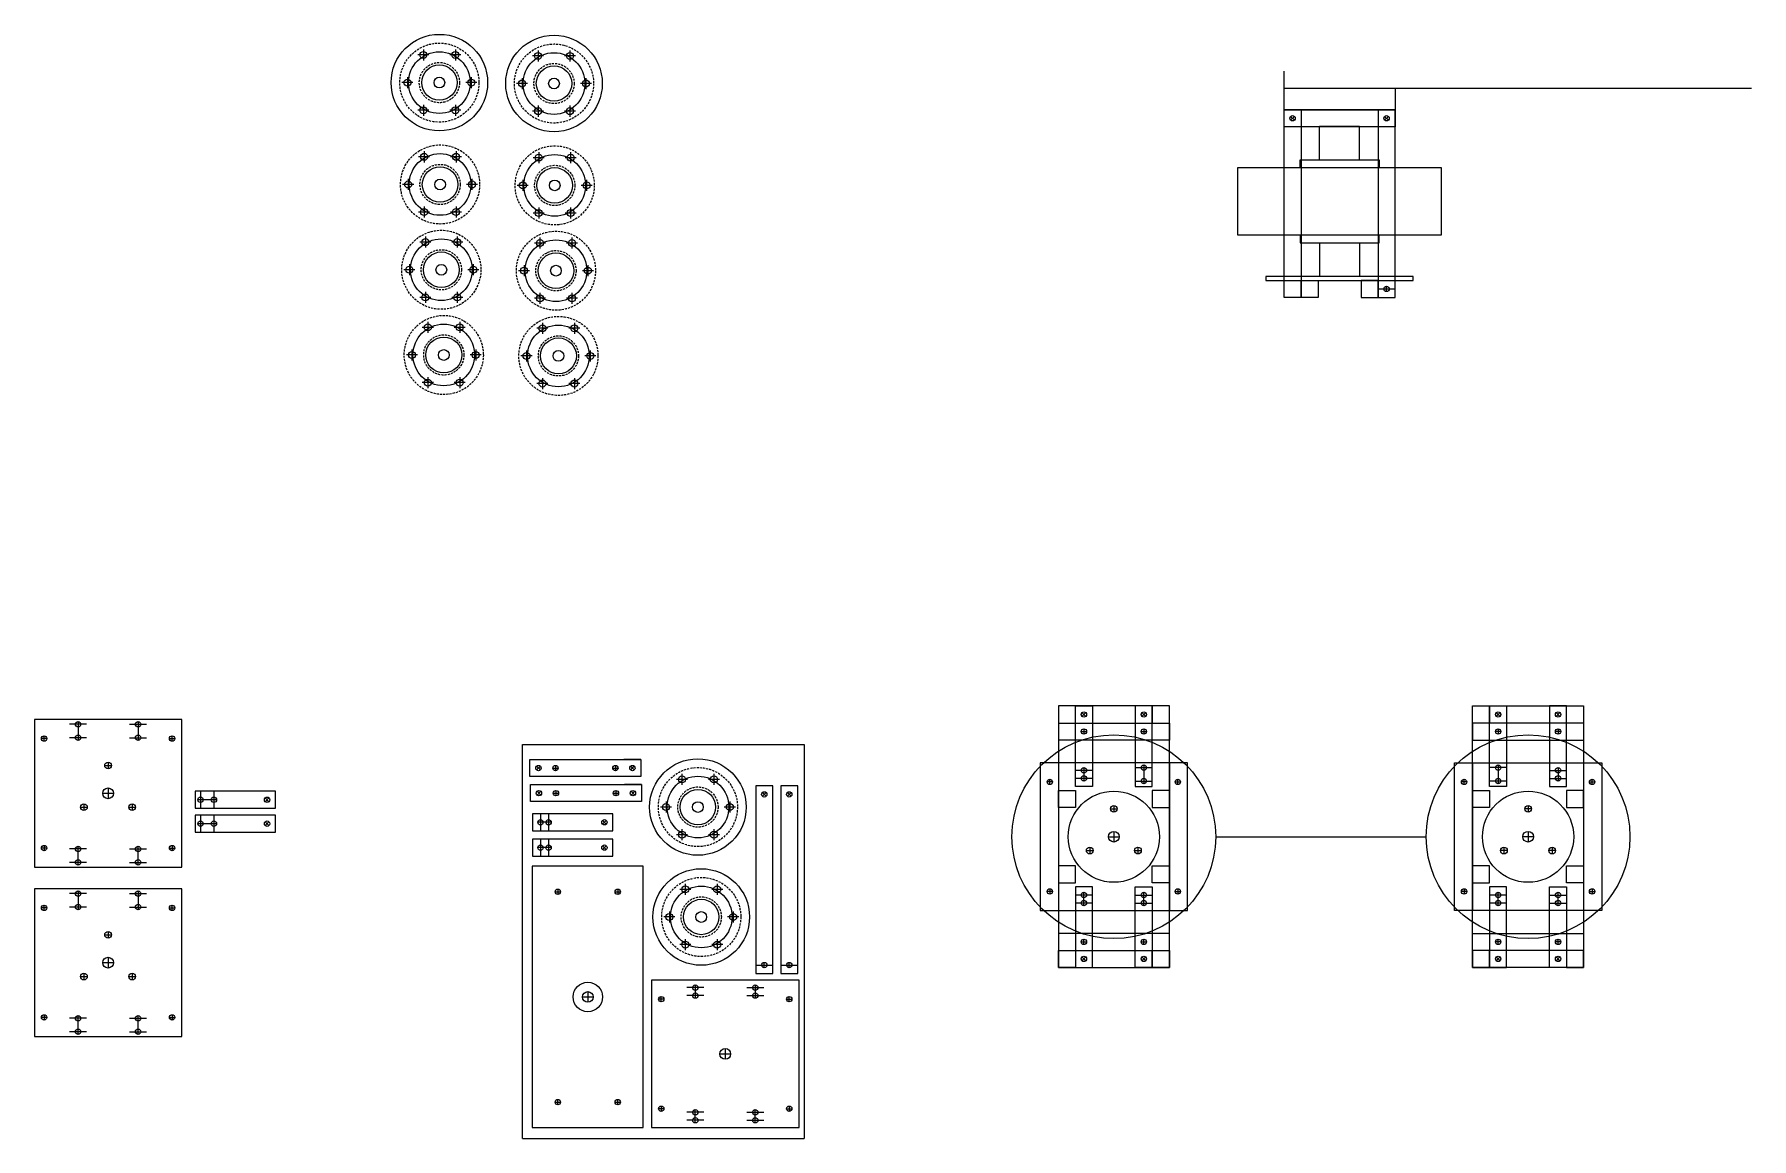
# Model space of a CAD drawing. Header units: millimetres. Extents: x -15418 to 43885, y -27590 to 23052.
# Drawn here: x 39124 to 40405, y -7001 to -6177 of the extents above; entities that cross this region are included whole.
import ezdxf

# ---------------------------------------------------------------- set-up
doc = ezdxf.new("R2010")
doc.units = ezdxf.units.MM
doc.header["$LTSCALE"] = 0.5
doc.linetypes.add('HIDDEN2', pattern=[4.7625, 3.175, -1.5875])
doc.layers.get('0').update_dxf_attribs({"lineweight": 5})
doc.layers.get('Defpoints').update_dxf_attribs({"color": 4})
doc.layers.add('Layer1', color=1, linetype='Continuous')
doc.layers.add('Layer2', color=2, linetype='Continuous')
doc.layers.add('Layer7', color=240, linetype='HIDDEN2', lineweight=5)
doc.layers.add('Layer9', color=3, linetype='Continuous', lineweight=5)

msp = doc.modelspace()

# ---------------------------------------------------------------- linework, layer by layer
at = {"transparency": 33554661}
for p, q in [((39404.7867, -6213.4185), (39399.5867, -6213.4185)), ((39452.3867, -6213.4185), (39447.1867, -6213.4185)), ((39490.2893, -6214.0991), (39485.0893, -6214.0991)), ((39537.8893, -6214.0991), (39532.6893, -6214.0991)), ((40082.4386, -6270.9607), (40082.4386, -6245.9607)), ((40112.4386, -6270.9607), (40112.4386, -6245.9607)), ((40067.9386, -6276.9607), (40067.9386, -6270.9607)), ((40067.9386, -6270.9607), (40126.9386, -6270.9607)), ((40126.9386, -6270.9607), (40126.9386, -6276.9607)), ((39405.3095, -6289.3977), (39400.1095, -6289.3977)), ((39452.9095, -6289.3977), (39447.7095, -6289.3977)), ((39490.8121, -6290.0782), (39485.6121, -6290.0782)), ((39538.4121, -6290.0782), (39533.2121, -6290.0782)), ((40067.9386, -6326.9607), (40067.9386, -6332.9607)), ((40126.9386, -6332.9607), (40126.9386, -6326.9607)), ((40067.9386, -6332.9607), (40126.9386, -6332.9607)), ((40082.4386, -6332.9607), (40082.4386, -6357.9607)), ((40112.4386, -6332.9607), (40112.4386, -6357.9607)), ((39406.2365, -6353.0323), (39401.0365, -6353.0323)), ((39453.8365, -6353.0323), (39448.6365, -6353.0323)), ((39491.7391, -6353.7129), (39486.5391, -6353.7129)), ((39539.3391, -6353.7129), (39534.1391, -6353.7129)), ((39408.0765, -6416.5925), (39402.8765, -6416.5925)), ((39455.6765, -6416.5925), (39450.4765, -6416.5925)), ((39493.5792, -6417.273), (39488.3792, -6417.273)), ((39541.1792, -6417.273), (39535.9792, -6417.273)), ((39597.6369, -6753.8014), (39592.4369, -6753.8014)), ((39645.2369, -6753.8014), (39640.0369, -6753.8014)), ((39600.1169, -6835.8056), (39594.9169, -6835.8056)), ((39647.7169, -6835.8056), (39642.5169, -6835.8056))]:
    msp.add_line(p, q, dxfattribs=at)
for centre in [(39437.8867, -6192.8071), (39523.3893, -6193.4877), (39438.4095, -6268.7863), (39523.9121, -6269.4668), (39439.3365, -6332.4209), (39524.8391, -6333.1015), (39441.1765, -6395.981), (39526.6792, -6396.6616), (39630.7369, -6733.19), (39633.2169, -6815.1942)]:
    msp.add_circle(centre, 2.6, dxfattribs=at)
at = {"layer": 'Defpoints', "transparency": 33554661}
for centre in [(39929.0814, -6775.9142), (40238.0814, -6775.9142)]:
    msp.add_circle(centre, 34, dxfattribs=at)
at = {"layer": 'Layer1', "transparency": 33554661}
for p, q in [((39418.2011, -6192.8071), (39409.9723, -6192.8071)), ((39414.0867, -6188.6927), (39414.0867, -6196.9215)), ((39414.0867, -6192.8071), (39414.0867, -6192.8071)), ((39442.0011, -6192.8071), (39433.7723, -6192.8071)), ((39442.0011, -6192.8071), (39433.7723, -6192.8071)), ((39437.8867, -6188.6927), (39437.8867, -6196.9215)), ((39437.8867, -6188.6927), (39437.8867, -6196.9215)), ((39437.8867, -6192.8071), (39437.8867, -6192.8071)), ((39437.8867, -6192.8071), (39437.8867, -6192.8071)), ((39503.7037, -6193.4877), (39495.4749, -6193.4877)), ((39499.5893, -6189.3733), (39499.5893, -6197.6021)), ((39499.5893, -6193.4877), (39499.5893, -6193.4877)), ((39527.5037, -6193.4877), (39519.2749, -6193.4877)), ((39527.5037, -6193.4877), (39519.2749, -6193.4877)), ((39523.3893, -6189.3733), (39523.3893, -6197.6021)), ((39523.3893, -6189.3733), (39523.3893, -6197.6021)), ((39523.3893, -6193.4877), (39523.3893, -6193.4877)), ((39523.3893, -6193.4877), (39523.3893, -6193.4877)), ((39402.1867, -6209.3041), (39402.1867, -6217.5329)), ((39402.1867, -6209.3041), (39402.1867, -6217.5329)), ((39449.7867, -6209.3041), (39449.7867, -6217.5329)), ((39487.6893, -6209.9847), (39487.6893, -6218.2135)), ((39487.6893, -6209.9847), (39487.6893, -6218.2135)), ((39535.2893, -6209.9847), (39535.2893, -6218.2135)), ((39406.3011, -6213.4185), (39398.0723, -6213.4185)), ((39406.3011, -6213.4185), (39398.0723, -6213.4185)), ((39402.1867, -6213.4185), (39402.1867, -6213.4185)), ((39402.1867, -6213.4185), (39402.1867, -6213.4185)), ((39453.9011, -6213.4185), (39445.6723, -6213.4185)), ((39449.7867, -6213.4185), (39449.7867, -6213.4185)), ((39491.8037, -6214.0991), (39483.5749, -6214.0991)), ((39491.8037, -6214.0991), (39483.5749, -6214.0991)), ((39487.6893, -6214.0991), (39487.6893, -6214.0991)), ((39487.6893, -6214.0991), (39487.6893, -6214.0991)), ((39539.4037, -6214.0991), (39531.1749, -6214.0991)), ((39535.2893, -6214.0991), (39535.2893, -6214.0991)), ((40056.0386, -6233.6607), (40056.0386, -6217.6607)), ((40056.0386, -6217.6607), (40139.0386, -6217.6607)), ((40139.0386, -6217.6607), (40138.8386, -6233.6607)), ((39418.2011, -6234.0299), (39409.9723, -6234.0299)), ((39414.0867, -6229.9155), (39414.0867, -6238.1443)), ((39414.0867, -6234.0299), (39414.0867, -6234.0299)), ((39442.0011, -6234.0299), (39433.7723, -6234.0299)), ((39437.8867, -6229.9155), (39437.8867, -6238.1443)), ((39437.8867, -6234.0299), (39437.8867, -6234.0299)), ((39503.7037, -6234.7105), (39495.4749, -6234.7105)), ((39499.5893, -6230.5961), (39499.5893, -6238.8249)), ((39499.5893, -6234.7105), (39499.5893, -6234.7105)), ((39527.5037, -6234.7105), (39519.2749, -6234.7105)), ((39523.3893, -6230.5961), (39523.3893, -6238.8249)), ((39523.3893, -6234.7105), (39523.3893, -6234.7105)), ((40138.8386, -6233.6607), (40056.0386, -6233.6607)), ((39418.7239, -6268.7863), (39410.4951, -6268.7863)), ((39414.6095, -6264.6719), (39414.6095, -6272.9007)), ((39414.6095, -6268.7863), (39414.6095, -6268.7863)), ((39442.5239, -6268.7863), (39434.2951, -6268.7863)), ((39442.5239, -6268.7863), (39434.2951, -6268.7863)), ((39438.4095, -6264.6719), (39438.4095, -6272.9007)), ((39438.4095, -6264.6719), (39438.4095, -6272.9007)), ((39438.4095, -6268.7863), (39438.4095, -6268.7863)), ((39438.4095, -6268.7863), (39438.4095, -6268.7863)), ((39504.2265, -6269.4668), (39495.9977, -6269.4668)), ((39500.1121, -6265.3524), (39500.1121, -6273.5812)), ((39500.1121, -6269.4668), (39500.1121, -6269.4668)), ((39528.0265, -6269.4668), (39519.7977, -6269.4668)), ((39528.0265, -6269.4668), (39519.7977, -6269.4668)), ((39523.9121, -6265.3524), (39523.9121, -6273.5812)), ((39523.9121, -6265.3524), (39523.9121, -6273.5812)), ((39523.9121, -6269.4668), (39523.9121, -6269.4668)), ((39523.9121, -6269.4668), (39523.9121, -6269.4668)), ((39406.8239, -6289.3977), (39398.5951, -6289.3977)), ((39406.8239, -6289.3977), (39398.5951, -6289.3977)), ((39402.7095, -6285.2833), (39402.7095, -6293.5121)), ((39402.7095, -6285.2833), (39402.7095, -6293.5121)), ((39402.7095, -6289.3977), (39402.7095, -6289.3977)), ((39402.7095, -6289.3977), (39402.7095, -6289.3977)), ((39454.4239, -6289.3977), (39446.1951, -6289.3977)), ((39450.3095, -6285.2833), (39450.3095, -6293.5121)), ((39450.3095, -6289.3977), (39450.3095, -6289.3977)), ((39488.2121, -6285.9638), (39488.2121, -6294.1926)), ((39488.2121, -6285.9638), (39488.2121, -6294.1926)), ((39535.8121, -6285.9638), (39535.8121, -6294.1926)), ((40173.4386, -6276.9607), (40021.4386, -6276.9607)), ((40021.4386, -6276.9607), (40021.4386, -6326.9607)), ((40173.4386, -6326.9607), (40173.4386, -6276.9607)), ((39492.3265, -6290.0782), (39484.0977, -6290.0782)), ((39492.3265, -6290.0782), (39484.0977, -6290.0782)), ((39488.2121, -6290.0782), (39488.2121, -6290.0782)), ((39488.2121, -6290.0782), (39488.2121, -6290.0782)), ((39539.9265, -6290.0782), (39531.6977, -6290.0782)), ((39535.8121, -6290.0782), (39535.8121, -6290.0782)), ((39418.7239, -6310.0091), (39410.4951, -6310.0091)), ((39414.6095, -6305.8947), (39414.6095, -6314.1235)), ((39414.6095, -6310.0091), (39414.6095, -6310.0091)), ((39442.5239, -6310.0091), (39434.2951, -6310.0091)), ((39438.4095, -6305.8947), (39438.4095, -6314.1235)), ((39438.4095, -6310.0091), (39438.4095, -6310.0091)), ((39504.2265, -6310.6896), (39495.9977, -6310.6896)), ((39500.1121, -6306.5752), (39500.1121, -6314.804)), ((39500.1121, -6310.6896), (39500.1121, -6310.6896)), ((39528.0265, -6310.6896), (39519.7977, -6310.6896)), ((39523.9121, -6306.5752), (39523.9121, -6314.804)), ((39523.9121, -6310.6896), (39523.9121, -6310.6896)), ((40021.4386, -6326.9607), (40173.4386, -6326.9607)), ((39419.6509, -6332.4209), (39411.4221, -6332.4209)), ((39415.5365, -6328.3065), (39415.5365, -6336.5353)), ((39415.5365, -6332.4209), (39415.5365, -6332.4209)), ((39443.4509, -6332.4209), (39435.2221, -6332.4209)), ((39443.4509, -6332.4209), (39435.2221, -6332.4209)), ((39439.3365, -6328.3065), (39439.3365, -6336.5353)), ((39439.3365, -6328.3065), (39439.3365, -6336.5353)), ((39439.3365, -6332.4209), (39439.3365, -6332.4209)), ((39439.3365, -6332.4209), (39439.3365, -6332.4209)), ((39505.1535, -6333.1015), (39496.9247, -6333.1015)), ((39501.0391, -6328.9871), (39501.0391, -6337.2159)), ((39501.0391, -6333.1015), (39501.0391, -6333.1015)), ((39528.9535, -6333.1015), (39520.7247, -6333.1015)), ((39528.9535, -6333.1015), (39520.7247, -6333.1015)), ((39524.8391, -6328.9871), (39524.8391, -6337.2159)), ((39524.8391, -6328.9871), (39524.8391, -6337.2159)), ((39524.8391, -6333.1015), (39524.8391, -6333.1015)), ((39524.8391, -6333.1015), (39524.8391, -6333.1015)), ((39407.7509, -6353.0323), (39399.5221, -6353.0323)), ((39407.7509, -6353.0323), (39399.5221, -6353.0323)), ((39403.6365, -6348.9179), (39403.6365, -6357.1467)), ((39403.6365, -6348.9179), (39403.6365, -6357.1467)), ((39403.6365, -6353.0323), (39403.6365, -6353.0323)), ((39403.6365, -6353.0323), (39403.6365, -6353.0323)), ((39455.3509, -6353.0323), (39447.1221, -6353.0323)), ((39451.2365, -6348.9179), (39451.2365, -6357.1467)), ((39451.2365, -6353.0323), (39451.2365, -6353.0323)), ((39489.1391, -6349.5985), (39489.1391, -6357.8273)), ((39489.1391, -6349.5985), (39489.1391, -6357.8273)), ((39536.7391, -6349.5985), (39536.7391, -6357.8273)), ((39493.2535, -6353.7129), (39485.0247, -6353.7129)), ((39493.2535, -6353.7129), (39485.0247, -6353.7129)), ((39489.1391, -6353.7129), (39489.1391, -6353.7129)), ((39489.1391, -6353.7129), (39489.1391, -6353.7129)), ((39540.8535, -6353.7129), (39532.6247, -6353.7129)), ((39536.7391, -6353.7129), (39536.7391, -6353.7129)), ((40152.4386, -6357.9607), (40042.4386, -6357.9607)), ((40042.4386, -6357.9607), (40042.4386, -6360.9607)), ((40042.4386, -6360.9607), (40152.4386, -6360.9607)), ((40068.7386, -6373.6607), (40068.7386, -6360.9607)), ((40068.7386, -6360.9607), (40081.4386, -6360.9607)), ((40081.4386, -6360.9607), (40081.4386, -6373.6607)), ((40126.1386, -6360.9607), (40113.4386, -6360.9607)), ((40113.4386, -6360.9607), (40113.4386, -6373.6607)), ((40126.1386, -6373.6607), (40126.1386, -6360.9607)), ((40132.4886, -6369.3107), (40132.4886, -6365.3107)), ((40152.4386, -6360.9607), (40152.4386, -6357.9607)), ((39419.6509, -6373.6437), (39411.4221, -6373.6437)), ((39415.5365, -6369.5293), (39415.5365, -6377.7581)), ((39415.5365, -6373.6437), (39415.5365, -6373.6437)), ((39443.4509, -6373.6437), (39435.2221, -6373.6437)), ((39439.3365, -6369.5293), (39439.3365, -6377.7581)), ((39439.3365, -6373.6437), (39439.3365, -6373.6437)), ((39505.1535, -6374.3243), (39496.9247, -6374.3243)), ((39501.0391, -6370.2099), (39501.0391, -6378.4387)), ((39501.0391, -6374.3243), (39501.0391, -6374.3243)), ((39528.9535, -6374.3243), (39520.7247, -6374.3243)), ((39524.8391, -6370.2099), (39524.8391, -6378.4387)), ((39524.8391, -6374.3243), (39524.8391, -6374.3243)), ((40081.4386, -6373.6607), (40068.7386, -6373.6607)), ((40113.4386, -6373.6607), (40126.1386, -6373.6607)), ((40130.4886, -6367.3107), (40134.4886, -6367.3107)), ((39417.3765, -6391.8666), (39417.3765, -6400.0954)), ((39441.1765, -6391.8666), (39441.1765, -6400.0954)), ((39441.1765, -6391.8666), (39441.1765, -6400.0954)), ((39421.4909, -6395.981), (39413.2621, -6395.981)), ((39417.3765, -6395.981), (39417.3765, -6395.981)), ((39445.2909, -6395.981), (39437.0621, -6395.981)), ((39445.2909, -6395.981), (39437.0621, -6395.981)), ((39441.1765, -6395.981), (39441.1765, -6395.981)), ((39441.1765, -6395.981), (39441.1765, -6395.981)), ((39506.9936, -6396.6616), (39498.7648, -6396.6616)), ((39502.8792, -6392.5472), (39502.8792, -6400.776)), ((39502.8792, -6396.6616), (39502.8792, -6396.6616)), ((39530.7936, -6396.6616), (39522.5648, -6396.6616)), ((39530.7936, -6396.6616), (39522.5648, -6396.6616)), ((39526.6792, -6392.5472), (39526.6792, -6400.776)), ((39526.6792, -6392.5472), (39526.6792, -6400.776)), ((39526.6792, -6396.6616), (39526.6792, -6396.6616)), ((39526.6792, -6396.6616), (39526.6792, -6396.6616)), ((39409.5909, -6416.5925), (39401.3621, -6416.5925)), ((39409.5909, -6416.5925), (39401.3621, -6416.5925)), ((39405.4765, -6412.4781), (39405.4765, -6420.7069)), ((39405.4765, -6412.4781), (39405.4765, -6420.7069)), ((39405.4765, -6416.5925), (39405.4765, -6416.5925)), ((39405.4765, -6416.5925), (39405.4765, -6416.5925)), ((39457.1909, -6416.5925), (39448.9621, -6416.5925)), ((39453.0765, -6412.4781), (39453.0765, -6420.7069)), ((39453.0765, -6416.5925), (39453.0765, -6416.5925)), ((39495.0936, -6417.273), (39486.8648, -6417.273)), ((39495.0936, -6417.273), (39486.8648, -6417.273)), ((39490.9792, -6413.1586), (39490.9792, -6421.3874)), ((39490.9792, -6413.1586), (39490.9792, -6421.3874)), ((39490.9792, -6417.273), (39490.9792, -6417.273)), ((39490.9792, -6417.273), (39490.9792, -6417.273)), ((39542.6936, -6417.273), (39534.4648, -6417.273)), ((39538.5792, -6413.1586), (39538.5792, -6421.3874)), ((39538.5792, -6417.273), (39538.5792, -6417.273)), ((39421.4909, -6437.2039), (39413.2621, -6437.2039)), ((39417.3765, -6433.0895), (39417.3765, -6441.3183)), ((39417.3765, -6437.2039), (39417.3765, -6437.2039)), ((39445.2909, -6437.2039), (39437.0621, -6437.2039)), ((39441.1765, -6433.0895), (39441.1765, -6441.3183)), ((39441.1765, -6437.2039), (39441.1765, -6437.2039)), ((39506.9936, -6437.8844), (39498.7648, -6437.8844)), ((39502.8792, -6433.77), (39502.8792, -6441.9988)), ((39502.8792, -6437.8844), (39502.8792, -6437.8844)), ((39530.7936, -6437.8844), (39522.5648, -6437.8844)), ((39526.6792, -6433.77), (39526.6792, -6441.9988)), ((39526.6792, -6437.8844), (39526.6792, -6437.8844)), ((39900.3814, -6678.4142), (39887.6814, -6678.4142)), ((39887.6814, -6678.4142), (39887.6814, -6691.1142)), ((39900.3814, -6691.1142), (39900.3814, -6678.4142)), ((39970.4814, -6678.4142), (39957.7814, -6678.4142)), ((39957.7814, -6678.4142), (39957.7814, -6691.1142)), ((39970.4814, -6691.1142), (39970.4814, -6678.4142)), ((40196.6814, -6691.1142), (40196.6814, -6678.4142)), ((40196.6814, -6678.4142), (40209.3814, -6678.4142)), ((40209.3814, -6678.4142), (40209.3814, -6691.1142)), ((40266.7814, -6691.1142), (40266.7814, -6678.4142)), ((40266.7814, -6678.4142), (40279.4814, -6678.4142)), ((40279.4814, -6678.4142), (40279.4814, -6691.1142)), ((39123.8641, -6688.5476), (39123.8641, -6798.5476)), ((39233.8641, -6688.5476), (39123.8641, -6688.5476)), ((39162.8641, -6692.0476), (39150.1641, -6692.0476)), ((39156.5141, -6690.0476), (39156.5141, -6704.0476)), ((39156.5141, -6692.0476), (39156.5141, -6702.0476)), ((39194.8641, -6692.0476), (39207.5641, -6692.0476)), ((39201.2141, -6690.0476), (39201.2141, -6704.0476)), ((39201.2141, -6692.0476), (39201.2141, -6702.0476)), ((39233.8641, -6798.5476), (39233.8641, -6688.5476)), ((39887.6814, -6691.1142), (39900.3814, -6691.1142)), ((39904.7314, -6697.4642), (39908.7314, -6697.4642)), ((39906.7314, -6695.4642), (39906.7314, -6699.4642)), ((39949.4314, -6697.4642), (39953.4314, -6697.4642)), ((39951.4314, -6695.4642), (39951.4314, -6699.4642)), ((39957.7814, -6691.1142), (39970.4814, -6691.1142)), ((40209.3814, -6691.1142), (40196.6814, -6691.1142)), ((40217.7314, -6697.4642), (40213.7314, -6697.4642)), ((40215.7314, -6695.4642), (40215.7314, -6699.4642)), ((40262.4314, -6697.4642), (40258.4314, -6697.4642)), ((40260.4314, -6695.4642), (40260.4314, -6699.4642)), ((40279.4814, -6691.1142), (40266.7814, -6691.1142)), ((39133.1141, -6702.6976), (39129.1141, -6702.6976)), ((39131.1141, -6704.6976), (39131.1141, -6700.6976)), ((39162.8641, -6702.0476), (39150.1641, -6702.0476)), ((39194.8641, -6702.0476), (39207.5641, -6702.0476)), ((39224.6141, -6702.6976), (39228.6141, -6702.6976)), ((39226.6141, -6704.6976), (39226.6141, -6700.6976)), ((39176.3641, -6722.7629), (39181.3641, -6722.7629)), ((39178.8641, -6720.2629), (39178.8641, -6725.2629)), ((39493.5331, -6718.3857), (39506.2331, -6718.3857)), ((39493.5331, -6718.3857), (39576.3331, -6718.3857)), ((39493.5331, -6731.0857), (39493.5331, -6718.3857)), ((39498.4689, -6723.3215), (39501.2973, -6726.1499)), ((39501.2973, -6723.3215), (39498.4689, -6726.1499)), ((39510.5831, -6724.7357), (39514.5831, -6724.7357)), ((39512.5831, -6722.7357), (39512.5831, -6726.7357)), ((39555.2831, -6724.7357), (39559.2831, -6724.7357)), ((39557.2831, -6722.7357), (39557.2831, -6726.7357)), ((39576.3331, -6718.3857), (39563.6331, -6718.3857)), ((39568.5689, -6723.3215), (39571.3973, -6726.1499)), ((39571.3973, -6723.3215), (39568.5689, -6726.1499)), ((39576.3331, -6718.3857), (39576.3331, -6731.0857)), ((39874.0814, -6720.9142), (39874.0814, -6830.9142)), ((39984.0814, -6720.9142), (39874.0814, -6720.9142)), ((39887.6814, -6720.9205), (39887.6814, -6830.9205)), ((39970.4814, -6720.9205), (39970.4814, -6830.9205)), ((39984.0814, -6830.9142), (39984.0814, -6720.9142)), ((40183.0814, -6830.9142), (40183.0814, -6720.9142)), ((40183.0814, -6720.9142), (40293.0814, -6720.9142)), ((40196.6814, -6720.9205), (40196.6814, -6830.9205)), ((40279.4814, -6720.9205), (40279.4814, -6830.9205)), ((40293.0814, -6720.9142), (40293.0814, -6830.9142)), ((39576.3331, -6731.0857), (39493.5331, -6731.0857)), ((39493.9116, -6737.0778), (39506.6116, -6737.0778)), ((39493.9116, -6737.0778), (39576.7116, -6737.0778)), ((39493.9116, -6749.7778), (39493.9116, -6737.0778)), ((39576.7116, -6737.0778), (39564.0116, -6737.0778)), ((39576.7116, -6737.0778), (39576.7116, -6749.7778)), ((39611.0513, -6733.19), (39602.8225, -6733.19)), ((39606.9369, -6729.0756), (39606.9369, -6737.3044)), ((39606.9369, -6733.19), (39606.9369, -6733.19)), ((39634.8513, -6733.19), (39626.6225, -6733.19)), ((39634.8513, -6733.19), (39626.6225, -6733.19)), ((39630.7369, -6729.0756), (39630.7369, -6737.3044)), ((39630.7369, -6729.0756), (39630.7369, -6737.3044)), ((39630.7369, -6733.19), (39630.7369, -6733.19)), ((39630.7369, -6733.19), (39630.7369, -6733.19)), ((39883.3314, -6735.0642), (39879.3314, -6735.0642)), ((39881.3314, -6737.0642), (39881.3314, -6733.0642)), ((39974.8314, -6735.0642), (39978.8314, -6735.0642)), ((39976.8314, -6737.0642), (39976.8314, -6733.0642)), ((40192.3314, -6735.0642), (40188.3314, -6735.0642)), ((40190.3314, -6737.0642), (40190.3314, -6733.0642)), ((40283.8314, -6735.0642), (40287.8314, -6735.0642)), ((40285.8314, -6737.0642), (40285.8314, -6733.0642)), ((39174.8641, -6743.5476), (39182.8641, -6743.5476)), ((39174.8641, -6743.5476), (39182.8641, -6743.5476)), ((39178.8641, -6739.5476), (39178.8641, -6747.5476)), ((39178.8641, -6739.5476), (39178.8641, -6747.5476)), ((39303.813, -6742.0316), (39243.813, -6742.0316)), ((39243.813, -6742.0316), (39243.813, -6754.7316)), ((39259.813, -6748.3816), (39245.813, -6748.3816)), ((39247.813, -6742.0316), (39247.813, -6754.7316)), ((39257.813, -6742.0316), (39257.813, -6754.7316)), ((39298.8773, -6746.9674), (39296.0488, -6749.7958)), ((39298.8773, -6749.7958), (39296.0488, -6746.9674)), ((39303.813, -6754.7316), (39303.813, -6742.0316)), ((39576.7116, -6749.7778), (39493.9116, -6749.7778)), ((39498.8474, -6742.0136), (39501.6758, -6744.842)), ((39501.6758, -6742.0136), (39498.8474, -6744.842)), ((39510.9616, -6743.4278), (39514.9616, -6743.4278)), ((39512.9616, -6741.4278), (39512.9616, -6745.4278)), ((39555.6616, -6743.4278), (39559.6616, -6743.4278)), ((39557.6616, -6741.4278), (39557.6616, -6745.4278)), ((39568.9474, -6742.0136), (39571.7758, -6744.842)), ((39571.7758, -6742.0136), (39568.9474, -6744.842)), ((39595.0369, -6749.687), (39595.0369, -6757.9158)), ((39595.0369, -6749.687), (39595.0369, -6757.9158)), ((39642.6369, -6749.687), (39642.6369, -6757.9158)), ((39674.6979, -6738.0023), (39661.9979, -6738.0023)), ((39661.9979, -6738.0023), (39661.9979, -6878.0023)), ((39666.9336, -6742.9381), (39669.7621, -6745.7665)), ((39669.7621, -6742.9381), (39666.9336, -6745.7665)), ((39674.6979, -6878.0023), (39674.6979, -6738.0023)), ((39693.2972, -6738.0023), (39680.5972, -6738.0023)), ((39680.5972, -6738.0023), (39680.5972, -6878.0023)), ((39685.533, -6742.9381), (39688.3614, -6745.7665)), ((39688.3614, -6742.9381), (39685.533, -6745.7665)), ((39693.2972, -6878.0023), (39693.2972, -6738.0023)), ((39887.6814, -6754.1142), (39887.6814, -6741.4142)), ((39887.6814, -6741.4142), (39900.3814, -6741.4142)), ((39900.3814, -6741.4142), (39900.3814, -6754.1142)), ((39970.4814, -6741.4142), (39957.7814, -6741.4142)), ((39957.7814, -6741.4142), (39957.7814, -6754.1142)), ((39970.4814, -6754.1142), (39970.4814, -6741.4142)), ((40196.6814, -6754.1142), (40196.6814, -6741.4142)), ((40196.6814, -6741.4142), (40209.3814, -6741.4142)), ((40209.3814, -6741.4142), (40209.3814, -6754.1142)), ((40279.4814, -6741.4142), (40266.7814, -6741.4142)), ((40266.7814, -6741.4142), (40266.7814, -6754.1142)), ((40279.4814, -6754.1142), (40279.4814, -6741.4142)), ((39158.3641, -6753.9399), (39163.3641, -6753.9399)), ((39160.8641, -6751.4399), (39160.8641, -6756.4399)), ((39194.3641, -6753.9399), (39199.3641, -6753.9399)), ((39196.8641, -6751.4399), (39196.8641, -6756.4399)), ((39243.813, -6754.7316), (39303.813, -6754.7316)), ((39303.813, -6759.8515), (39243.813, -6759.8515)), ((39243.813, -6759.8515), (39243.813, -6772.5515)), ((39247.813, -6759.8515), (39247.813, -6772.5515)), ((39257.813, -6759.8515), (39257.813, -6772.5515)), ((39303.813, -6772.5515), (39303.813, -6759.8515)), ((39555.4288, -6758.8032), (39495.4288, -6758.8032)), ((39495.4288, -6758.8032), (39495.4288, -6771.5032)), ((39501.4288, -6758.8032), (39501.4288, -6771.5032)), ((39507.4288, -6758.8032), (39507.4288, -6771.5032)), ((39555.4288, -6771.5032), (39555.4288, -6758.8032)), ((39599.1513, -6753.8014), (39590.9225, -6753.8014)), ((39599.1513, -6753.8014), (39590.9225, -6753.8014)), ((39595.0369, -6753.8014), (39595.0369, -6753.8014)), ((39595.0369, -6753.8014), (39595.0369, -6753.8014)), ((39646.7513, -6753.8014), (39638.5225, -6753.8014)), ((39642.6369, -6753.8014), (39642.6369, -6753.8014)), ((39900.3814, -6754.1142), (39887.6814, -6754.1142)), ((39926.5814, -6755.1296), (39931.5814, -6755.1296)), ((39929.0814, -6752.6296), (39929.0814, -6757.6296)), ((39957.7814, -6754.1142), (39970.4814, -6754.1142)), ((40209.3814, -6754.1142), (40196.6814, -6754.1142)), ((40240.5814, -6755.1296), (40235.5814, -6755.1296)), ((40238.0814, -6752.6296), (40238.0814, -6757.6296)), ((40266.7814, -6754.1142), (40279.4814, -6754.1142)), ((39243.813, -6772.5515), (39303.813, -6772.5515)), ((39259.813, -6766.2015), (39245.813, -6766.2015)), ((39298.8773, -6764.7873), (39296.0488, -6767.6157)), ((39298.8773, -6767.6157), (39296.0488, -6764.7873)), ((39495.4288, -6771.5032), (39555.4288, -6771.5032)), ((39509.4288, -6765.1532), (39499.4288, -6765.1532)), ((39550.493, -6763.739), (39547.6646, -6766.5674)), ((39550.493, -6766.5674), (39547.6646, -6763.739)), ((39611.0513, -6774.4128), (39602.8225, -6774.4128)), ((39606.9369, -6770.2984), (39606.9369, -6778.5272)), ((39606.9369, -6774.4128), (39606.9369, -6774.4128)), ((39634.8513, -6774.4128), (39626.6225, -6774.4128)), ((39630.7369, -6770.2984), (39630.7369, -6778.5272)), ((39630.7369, -6774.4128), (39630.7369, -6774.4128)), ((39925.0814, -6775.9142), (39933.0814, -6775.9142)), ((39929.0814, -6771.9142), (39929.0814, -6779.9142)), ((40005.0814, -6775.9142), (40162.0814, -6775.9142)), ((40242.0814, -6775.9142), (40234.0814, -6775.9142)), ((40238.0814, -6771.9142), (40238.0814, -6779.9142)), ((39133.1141, -6784.3976), (39129.1141, -6784.3976)), ((39131.1141, -6782.3976), (39131.1141, -6786.3976)), ((39162.8641, -6785.0476), (39150.1641, -6785.0476)), ((39156.5141, -6797.0476), (39156.5141, -6783.0476)), ((39156.5141, -6795.0476), (39156.5141, -6785.0476)), ((39194.8641, -6785.0476), (39207.5641, -6785.0476)), ((39201.2141, -6797.0476), (39201.2141, -6783.0476)), ((39201.2141, -6795.0476), (39201.2141, -6785.0476)), ((39224.6141, -6784.3976), (39228.6141, -6784.3976)), ((39226.6141, -6782.3976), (39226.6141, -6786.3976)), ((39555.4288, -6777.7237), (39495.4288, -6777.7237)), ((39495.4288, -6777.7237), (39495.4288, -6790.4237)), ((39509.4288, -6784.0737), (39499.4288, -6784.0737)), ((39501.4288, -6777.7237), (39501.4288, -6790.4237)), ((39507.4288, -6777.7237), (39507.4288, -6790.4237)), ((39550.493, -6782.6595), (39547.6646, -6785.488)), ((39550.493, -6785.488), (39547.6646, -6782.6595)), ((39555.4288, -6790.4237), (39555.4288, -6777.7237)), ((39908.5814, -6786.3065), (39913.5814, -6786.3065)), ((39911.0814, -6783.8065), (39911.0814, -6788.8065)), ((39944.5814, -6786.3065), (39949.5814, -6786.3065)), ((39947.0814, -6783.8065), (39947.0814, -6788.8065)), ((40222.5814, -6786.3065), (40217.5814, -6786.3065)), ((40220.0814, -6783.8065), (40220.0814, -6788.8065)), ((40258.5814, -6786.3065), (40253.5814, -6786.3065)), ((40256.0814, -6783.8065), (40256.0814, -6788.8065)), ((39123.8641, -6798.5476), (39233.8641, -6798.5476)), ((39162.8641, -6795.0476), (39150.1641, -6795.0476)), ((39194.8641, -6795.0476), (39207.5641, -6795.0476)), ((39578.0907, -6797.9545), (39495.2907, -6797.9545)), ((39495.2907, -6797.9545), (39495.2907, -6992.9545)), ((39495.4288, -6790.4237), (39555.4288, -6790.4237)), ((39578.0907, -6992.9545), (39578.0907, -6797.9545)), ((39900.3814, -6797.7142), (39887.6814, -6797.7142)), ((39887.6814, -6797.7142), (39887.6814, -6810.4142)), ((39900.3814, -6810.4142), (39900.3814, -6797.7142)), ((39957.7814, -6797.7142), (39970.4814, -6797.7142)), ((39957.7814, -6810.4142), (39957.7814, -6797.7142)), ((39970.4814, -6797.7142), (39970.4814, -6810.4142)), ((40209.3814, -6797.7142), (40196.6814, -6797.7142)), ((40196.6814, -6797.7142), (40196.6814, -6810.4142)), ((40209.3814, -6810.4142), (40209.3814, -6797.7142)), ((40266.7814, -6797.7142), (40279.4814, -6797.7142)), ((40266.7814, -6810.4142), (40266.7814, -6797.7142)), ((40279.4814, -6797.7142), (40279.4814, -6810.4142)), ((39609.4169, -6811.0798), (39609.4169, -6819.3086)), ((39633.2169, -6811.0798), (39633.2169, -6819.3086)), ((39633.2169, -6811.0798), (39633.2169, -6819.3086)), ((39887.6814, -6810.4142), (39900.3814, -6810.4142)), ((39970.4814, -6810.4142), (39957.7814, -6810.4142)), ((40196.6814, -6810.4142), (40209.3814, -6810.4142)), ((40279.4814, -6810.4142), (40266.7814, -6810.4142)), ((39123.8641, -6814.868), (39123.8641, -6924.868)), ((39233.8641, -6814.868), (39123.8641, -6814.868)), ((39131.1141, -6831.018), (39131.1141, -6827.018)), ((39162.8641, -6818.368), (39150.1641, -6818.368)), ((39156.5141, -6816.368), (39156.5141, -6830.368)), ((39156.5141, -6818.368), (39156.5141, -6828.368)), ((39194.8641, -6818.368), (39207.5641, -6818.368)), ((39201.2141, -6816.368), (39201.2141, -6830.368)), ((39201.2141, -6818.368), (39201.2141, -6828.368)), ((39226.6141, -6831.018), (39226.6141, -6827.018)), ((39233.8641, -6924.868), (39233.8641, -6814.868)), ((39512.3407, -6817.0045), (39516.3407, -6817.0045)), ((39514.3407, -6815.0045), (39514.3407, -6819.0045)), ((39557.0407, -6817.0045), (39561.0407, -6817.0045)), ((39559.0407, -6815.0045), (39559.0407, -6819.0045)), ((39613.5313, -6815.1942), (39605.3025, -6815.1942)), ((39609.4169, -6815.1942), (39609.4169, -6815.1942)), ((39637.3313, -6815.1942), (39629.1025, -6815.1942)), ((39637.3313, -6815.1942), (39629.1025, -6815.1942)), ((39633.2169, -6815.1942), (39633.2169, -6815.1942)), ((39633.2169, -6815.1942), (39633.2169, -6815.1942)), ((39883.3314, -6816.7642), (39879.3314, -6816.7642)), ((39881.3314, -6814.7642), (39881.3314, -6818.7642)), ((39974.8314, -6816.7642), (39978.8314, -6816.7642)), ((39976.8314, -6814.7642), (39976.8314, -6818.7642)), ((40192.3314, -6816.7642), (40188.3314, -6816.7642)), ((40190.3314, -6814.7642), (40190.3314, -6818.7642)), ((40283.8314, -6816.7642), (40287.8314, -6816.7642)), ((40285.8314, -6814.7642), (40285.8314, -6818.7642)), ((39133.1141, -6829.018), (39129.1141, -6829.018)), ((39162.8641, -6828.368), (39150.1641, -6828.368)), ((39194.8641, -6828.368), (39207.5641, -6828.368)), ((39224.6141, -6829.018), (39228.6141, -6829.018)), ((39601.6313, -6835.8056), (39593.4025, -6835.8056)), ((39601.6313, -6835.8056), (39593.4025, -6835.8056)), ((39597.5169, -6831.6912), (39597.5169, -6839.92)), ((39597.5169, -6831.6912), (39597.5169, -6839.92)), ((39597.5169, -6835.8056), (39597.5169, -6835.8056)), ((39597.5169, -6835.8056), (39597.5169, -6835.8056)), ((39649.2313, -6835.8056), (39641.0025, -6835.8056)), ((39645.1169, -6831.6912), (39645.1169, -6839.92)), ((39645.1169, -6835.8056), (39645.1169, -6835.8056)), ((39874.0814, -6830.9142), (39984.0814, -6830.9142)), ((40293.0814, -6830.9142), (40183.0814, -6830.9142)), ((39176.3641, -6849.0834), (39181.3641, -6849.0834)), ((39178.8641, -6846.5834), (39178.8641, -6851.5834)), ((39609.4169, -6852.3026), (39609.4169, -6860.5314)), ((39633.2169, -6852.3026), (39633.2169, -6860.5314)), ((39906.7314, -6856.3642), (39906.7314, -6852.3642)), ((39951.4314, -6856.3642), (39951.4314, -6852.3642)), ((40215.7314, -6856.3642), (40215.7314, -6852.3642)), ((40260.4314, -6856.3642), (40260.4314, -6852.3642)), ((39178.8641, -6865.868), (39178.8641, -6873.868)), ((39178.8641, -6865.868), (39178.8641, -6873.868)), ((39613.5313, -6856.417), (39605.3025, -6856.417)), ((39609.4169, -6856.417), (39609.4169, -6856.417)), ((39637.3313, -6856.417), (39629.1025, -6856.417)), ((39633.2169, -6856.417), (39633.2169, -6856.417)), ((39887.6814, -6860.7142), (39900.3814, -6860.7142)), ((39887.6814, -6873.4142), (39887.6814, -6860.7142)), ((39900.3814, -6860.7142), (39900.3814, -6873.4142)), ((39904.7314, -6854.3642), (39908.7314, -6854.3642)), ((39949.4314, -6854.3642), (39953.4314, -6854.3642)), ((39957.7814, -6860.7142), (39970.4814, -6860.7142)), ((39957.7814, -6873.4142), (39957.7814, -6860.7142)), ((39970.4814, -6860.7142), (39970.4814, -6873.4142)), ((40209.3814, -6860.7142), (40196.6814, -6860.7142)), ((40196.6814, -6860.7142), (40196.6814, -6873.4142)), ((40209.3814, -6873.4142), (40209.3814, -6860.7142)), ((40217.7314, -6854.3642), (40213.7314, -6854.3642)), ((40262.4314, -6854.3642), (40258.4314, -6854.3642)), ((40279.4814, -6860.7142), (40266.7814, -6860.7142)), ((40266.7814, -6860.7142), (40266.7814, -6873.4142)), ((40279.4814, -6873.4142), (40279.4814, -6860.7142)), ((39160.8641, -6877.7603), (39160.8641, -6882.7603)), ((39174.8641, -6869.868), (39182.8641, -6869.868)), ((39174.8641, -6869.868), (39182.8641, -6869.868)), ((39196.8641, -6877.7603), (39196.8641, -6882.7603)), ((39661.9979, -6871.6523), (39674.6979, -6871.6523)), ((39661.9979, -6878.0023), (39674.6979, -6878.0023)), ((39666.3479, -6871.6523), (39670.3479, -6871.6523)), ((39668.3479, -6873.6523), (39668.3479, -6869.6523)), ((39680.5972, -6871.6523), (39693.2972, -6871.6523)), ((39680.5972, -6878.0023), (39693.2972, -6878.0023)), ((39684.9472, -6871.6523), (39688.9472, -6871.6523)), ((39686.9472, -6873.6523), (39686.9472, -6869.6523)), ((39900.3814, -6873.4142), (39887.6814, -6873.4142)), ((39970.4814, -6873.4142), (39957.7814, -6873.4142)), ((40196.6814, -6873.4142), (40209.3814, -6873.4142)), ((40266.7814, -6873.4142), (40279.4814, -6873.4142)), ((39158.3641, -6880.2603), (39163.3641, -6880.2603)), ((39194.3641, -6880.2603), (39199.3641, -6880.2603)), ((39536.6907, -6891.4545), (39536.6907, -6899.4545)), ((39584.2335, -6882.9545), (39584.2335, -6992.9545)), ((39694.2335, -6882.9545), (39584.2335, -6882.9545)), ((39623.2335, -6888.4545), (39610.5335, -6888.4545)), ((39616.8835, -6886.4545), (39616.8835, -6896.4545)), ((39655.2335, -6888.4545), (39667.9335, -6888.4545)), ((39661.5835, -6886.4545), (39661.5835, -6896.4545)), ((39694.2335, -6992.9545), (39694.2335, -6882.9545)), ((39532.6907, -6895.4545), (39540.6907, -6895.4545)), ((39593.4835, -6897.1045), (39589.4835, -6897.1045)), ((39591.4835, -6899.1045), (39591.4835, -6895.1045)), ((39623.2335, -6894.4545), (39610.5335, -6894.4545)), ((39655.2335, -6894.4545), (39667.9335, -6894.4545)), ((39684.9835, -6897.1045), (39688.9835, -6897.1045)), ((39686.9835, -6899.1045), (39686.9835, -6895.1045)), ((39133.1141, -6910.718), (39129.1141, -6910.718)), ((39131.1141, -6908.718), (39131.1141, -6912.718)), ((39162.8641, -6911.368), (39150.1641, -6911.368)), ((39156.5141, -6923.368), (39156.5141, -6909.368)), ((39156.5141, -6921.368), (39156.5141, -6911.368)), ((39194.8641, -6911.368), (39207.5641, -6911.368)), ((39201.2141, -6923.368), (39201.2141, -6909.368)), ((39201.2141, -6921.368), (39201.2141, -6911.368)), ((39224.6141, -6910.718), (39228.6141, -6910.718)), ((39226.6141, -6908.718), (39226.6141, -6912.718)), ((39123.8641, -6924.868), (39233.8641, -6924.868)), ((39162.8641, -6921.368), (39150.1641, -6921.368)), ((39194.8641, -6921.368), (39207.5641, -6921.368)), ((39635.2335, -6937.9545), (39643.2335, -6937.9545)), ((39639.2335, -6933.9545), (39639.2335, -6941.9545)), ((39512.3407, -6973.9045), (39516.3407, -6973.9045)), ((39514.3407, -6975.9045), (39514.3407, -6971.9045)), ((39557.0407, -6973.9045), (39561.0407, -6973.9045)), ((39559.0407, -6975.9045), (39559.0407, -6971.9045)), ((39593.4835, -6978.8045), (39589.4835, -6978.8045)), ((39591.4835, -6976.8045), (39591.4835, -6980.8045)), ((39616.8835, -6989.4545), (39616.8835, -6979.4545)), ((39661.5835, -6989.4545), (39661.5835, -6979.4545)), ((39684.9835, -6978.8045), (39688.9835, -6978.8045)), ((39686.9835, -6976.8045), (39686.9835, -6980.8045)), ((39495.2907, -6992.9545), (39578.0907, -6992.9545)), ((39584.2335, -6992.9545), (39694.2335, -6992.9545)), ((39623.2335, -6981.4545), (39610.5335, -6981.4545)), ((39623.2335, -6987.4545), (39610.5335, -6987.4545)), ((39655.2335, -6981.4545), (39667.9335, -6981.4545)), ((39655.2335, -6987.4545), (39667.9335, -6987.4545))]:
    msp.add_line(p, q, dxfattribs=at)
for centre, radius in [((39425.9867, -6213.4185), 36), ((39511.4893, -6214.0991), 36), ((39425.9867, -6213.4185), 23), ((39414.0867, -6192.8071), 2.6), ((39437.8867, -6192.8071), 2.6), ((39511.4893, -6214.0991), 23), ((39499.5893, -6193.4877), 2.6), ((39523.3893, -6193.4877), 2.6), ((39402.1867, -6213.4185), 2.6), ((39425.9867, -6213.4185), 13.2), ((39425.9867, -6213.4185), 4), ((39449.7867, -6213.4185), 2.6), ((39487.6893, -6214.0991), 2.6), ((39511.4893, -6214.0991), 13.2), ((39511.4893, -6214.0991), 4), ((39535.2893, -6214.0991), 2.6), ((39414.0867, -6234.0299), 2.6), ((39437.8867, -6234.0299), 2.6), ((39499.5893, -6234.7105), 2.6), ((39523.3893, -6234.7105), 2.6), ((39426.5095, -6289.3977), 23), ((39414.6095, -6268.7863), 2.6), ((39426.5095, -6289.3977), 13.25), ((39438.4095, -6268.7863), 2.6), ((39512.0121, -6290.0782), 23), ((39500.1121, -6269.4668), 2.6), ((39523.9121, -6269.4668), 2.6), ((39402.7095, -6289.3977), 2.6), ((39426.5095, -6289.3977), 4), ((39450.3095, -6289.3977), 2.6), ((39488.2121, -6290.0782), 2.6), ((39512.0121, -6290.0782), 13.25), ((39512.0121, -6290.0782), 4), ((39535.8121, -6290.0782), 2.6), ((39414.6095, -6310.0091), 2.6), ((39438.4095, -6310.0091), 2.6), ((39500.1121, -6310.6896), 2.6), ((39523.9121, -6310.6896), 2.6), ((39427.4365, -6353.0323), 23), ((39415.5365, -6332.4209), 2.6), ((39427.4365, -6353.0323), 13.3), ((39439.3365, -6332.4209), 2.6), ((39512.9391, -6353.7129), 23), ((39501.0391, -6333.1015), 2.6), ((39512.9391, -6353.7129), 13.3), ((39524.8391, -6333.1015), 2.6), ((39403.6365, -6353.0323), 2.6), ((39427.4365, -6353.0323), 4), ((39451.2365, -6353.0323), 2.6), ((39489.1391, -6353.7129), 2.6), ((39512.9391, -6353.7129), 4), ((39536.7391, -6353.7129), 2.6), ((40132.4886, -6367.3107), 2), ((39415.5365, -6373.6437), 2.6), ((39439.3365, -6373.6437), 2.6), ((39501.0391, -6374.3243), 2.6), ((39524.8391, -6374.3243), 2.6), ((39429.2765, -6416.5925), 23), ((39417.3765, -6395.981), 2.6), ((39429.2765, -6416.5925), 13.4), ((39441.1765, -6395.981), 2.6), ((39514.7792, -6417.273), 23), ((39502.8792, -6396.6616), 2.6), ((39514.7792, -6417.273), 13.4), ((39526.6792, -6396.6616), 2.6), ((39405.4765, -6416.5925), 2.6), ((39429.2765, -6416.5925), 4), ((39453.0765, -6416.5925), 2.6), ((39490.9792, -6417.273), 2.6), ((39514.7792, -6417.273), 4), ((39538.5792, -6417.273), 2.6), ((39417.3765, -6437.2039), 2.6), ((39441.1765, -6437.2039), 2.6), ((39502.8792, -6437.8844), 2.6), ((39526.6792, -6437.8844), 2.6), ((39156.5141, -6692.0476), 2), ((39201.2141, -6692.0476), 2), ((39906.7314, -6697.4642), 2), ((39951.4314, -6697.4642), 2), ((40215.7314, -6697.4642), 2), ((40260.4314, -6697.4642), 2), ((39131.1141, -6702.6976), 2), ((39156.5141, -6702.0476), 2), ((39201.2141, -6702.0476), 2), ((39226.6141, -6702.6976), 2), ((39178.8641, -6722.7629), 2.5), ((39499.8831, -6724.7357), 2), ((39512.5831, -6724.7357), 2), ((39557.2831, -6724.7357), 2), ((39569.9831, -6724.7357), 2), ((39618.8369, -6753.8014), 36), ((39618.8369, -6753.8014), 23), ((39606.9369, -6733.19), 2.6), ((39630.7369, -6733.19), 2.6), ((39881.3314, -6735.0642), 2), ((39976.8314, -6735.0642), 2), ((40190.3314, -6735.0642), 2), ((40285.8314, -6735.0642), 2), ((39178.8641, -6743.5476), 4), ((39178.8641, -6743.5476), 4), ((39247.813, -6748.3816), 2), ((39257.813, -6748.3816), 2), ((39297.463, -6748.3816), 2), ((39500.2616, -6743.4278), 2), ((39512.9616, -6743.4278), 2), ((39557.6616, -6743.4278), 2), ((39570.3616, -6743.4278), 2), ((39618.8369, -6753.8014), 13.2), ((39618.8369, -6753.8014), 4), ((39668.3479, -6744.3523), 2), ((39686.9472, -6744.3523), 2), ((39160.8641, -6753.9399), 2.5), ((39196.8641, -6753.9399), 2.5), ((39501.4288, -6765.1532), 2), ((39507.4288, -6765.1532), 2), ((39549.0788, -6765.1532), 2), ((39595.0369, -6753.8014), 2.6), ((39642.6369, -6753.8014), 2.6), ((39929.0814, -6755.1296), 2.5), ((40238.0814, -6755.1296), 2.5), ((39247.813, -6766.2015), 2), ((39257.813, -6766.2015), 2), ((39297.463, -6766.2015), 2), ((39606.9369, -6774.4128), 2.6), ((39630.7369, -6774.4128), 2.6), ((39929.0814, -6775.9142), 4), ((40238.0814, -6775.9142), 4), ((39131.1141, -6784.3976), 2), ((39156.5141, -6785.0476), 2), ((39201.2141, -6785.0476), 2), ((39226.6141, -6784.3976), 2), ((39501.4288, -6784.0737), 2), ((39507.4288, -6784.0737), 2), ((39549.0788, -6784.0737), 2), ((39911.0814, -6786.3065), 2.5), ((39947.0814, -6786.3065), 2.5), ((40220.0814, -6786.3065), 2.5), ((40256.0814, -6786.3065), 2.5), ((39156.5141, -6795.0476), 2), ((39201.2141, -6795.0476), 2), ((39621.3169, -6835.8056), 36), ((39621.3169, -6835.8056), 23), ((39609.4169, -6815.1942), 2.6), ((39633.2169, -6815.1942), 2.6), ((39131.1141, -6829.018), 2), ((39156.5141, -6818.368), 2), ((39156.5141, -6828.368), 2), ((39201.2141, -6818.368), 2), ((39201.2141, -6828.368), 2), ((39226.6141, -6829.018), 2), ((39514.3407, -6817.0045), 2), ((39559.0407, -6817.0045), 2), ((39621.3169, -6835.8056), 13.2), ((39881.3314, -6816.7642), 2), ((39976.8314, -6816.7642), 2), ((40190.3314, -6816.7642), 2), ((40285.8314, -6816.7642), 2), ((39597.5169, -6835.8056), 2.6), ((39621.3169, -6835.8056), 4), ((39645.1169, -6835.8056), 2.6), ((39178.8641, -6849.0834), 2.5), ((39906.7314, -6854.3642), 2), ((39951.4314, -6854.3642), 2), ((40215.7314, -6854.3642), 2), ((40260.4314, -6854.3642), 2), ((39178.8641, -6869.868), 4), ((39178.8641, -6869.868), 4), ((39609.4169, -6856.417), 2.6), ((39633.2169, -6856.417), 2.6), ((39160.8641, -6880.2603), 2.5), ((39196.8641, -6880.2603), 2.5), ((39668.3479, -6871.6523), 2), ((39686.9472, -6871.6523), 2), ((39536.6907, -6895.4545), 11), ((39536.6907, -6895.4545), 4), ((39616.8835, -6888.4545), 2), ((39661.5835, -6888.4545), 2), ((39591.4835, -6897.1045), 2), ((39616.8835, -6894.4545), 2), ((39661.5835, -6894.4545), 2), ((39686.9835, -6897.1045), 2), ((39131.1141, -6910.718), 2), ((39156.5141, -6911.368), 2), ((39201.2141, -6911.368), 2), ((39226.6141, -6910.718), 2), ((39156.5141, -6921.368), 2), ((39201.2141, -6921.368), 2), ((39639.2335, -6937.9545), 4), ((39514.3407, -6973.9045), 2), ((39559.0407, -6973.9045), 2), ((39591.4835, -6978.8045), 2), ((39616.8835, -6981.4545), 2), ((39661.5835, -6981.4545), 2), ((39686.9835, -6978.8045), 2), ((39616.8835, -6987.4545), 2), ((39661.5835, -6987.4545), 2)]:
    msp.add_circle(centre, radius, dxfattribs=at)
at = {"layer": 'Layer2', "transparency": 33554661}
for centre in [(39929.0814, -6775.9142), (40238.0814, -6775.9142)]:
    msp.add_circle(centre, 76, dxfattribs=at)
at = {"layer": 'Layer7', "transparency": 33554661}
for centre, radius in [((39425.9867, -6213.4185), 29.5), ((39511.4893, -6214.0991), 29.5), ((39425.9867, -6213.4185), 15), ((39511.4893, -6214.0991), 15), ((39426.5095, -6289.3977), 29.5), ((39512.0121, -6290.0782), 29.5), ((39426.5095, -6289.3977), 15), ((39512.0121, -6290.0782), 15), ((39427.4365, -6353.0323), 29.5), ((39512.9391, -6353.7129), 29.5), ((39427.4365, -6353.0323), 15), ((39512.9391, -6353.7129), 15), ((39429.2765, -6416.5925), 29.5), ((39514.7792, -6417.273), 29.5), ((39429.2765, -6416.5925), 15), ((39514.7792, -6417.273), 15), ((39618.8369, -6753.8014), 29.5), ((39618.8369, -6753.8014), 15), ((39621.3169, -6835.8056), 29.5), ((39621.3169, -6835.8056), 15)]:
    msp.add_circle(centre, radius, dxfattribs=at)
at = {"layer": 'Layer9', "transparency": 33554661}
for p, q in [((40056.0386, -6217.6607), (40056.0386, -6204.9607)), ((40056.0386, -6217.6607), (40404.8335, -6217.6607)), ((40056.0386, -6373.6607), (40056.0386, -6233.6607)), ((40056.0386, -6233.6607), (40068.7386, -6233.6607)), ((40056.0386, -6233.6607), (40138.8386, -6233.6607)), ((40056.0386, -6246.3607), (40056.0386, -6233.6607)), ((40068.7386, -6233.6607), (40068.7386, -6373.6607)), ((40138.8386, -6233.6607), (40126.1386, -6233.6607)), ((40126.1386, -6233.6607), (40126.1386, -6373.6607)), ((40138.8386, -6373.6607), (40138.8386, -6233.6607)), ((40138.8386, -6233.6607), (40138.8386, -6246.3607)), ((40138.8386, -6246.3607), (40056.0386, -6246.3607)), ((40060.9744, -6238.5965), (40063.8028, -6241.4249)), ((40063.8028, -6238.5965), (40060.9744, -6241.4249)), ((40082.4386, -6245.9607), (40112.4386, -6245.9607)), ((40131.0744, -6238.5965), (40133.9028, -6241.4249)), ((40133.9028, -6238.5965), (40131.0744, -6241.4249)), ((40068.7386, -6360.9607), (40126.1386, -6360.9607)), ((40068.7386, -6373.6607), (40056.0386, -6373.6607)), ((40126.1386, -6367.3107), (40138.8386, -6367.3107)), ((40126.1386, -6373.6607), (40138.8386, -6373.6607)), ((39970.4814, -6678.4142), (39887.6814, -6678.4142)), ((39887.6814, -6678.4142), (39887.6814, -6873.4142)), ((39900.3814, -6738.4142), (39900.3814, -6678.4142)), ((39900.3814, -6678.4142), (39913.0814, -6678.4142)), ((39905.3172, -6683.35), (39908.1456, -6686.1784)), ((39908.1456, -6683.35), (39905.3172, -6686.1784)), ((39913.0814, -6678.4142), (39913.0814, -6738.4142)), ((39957.7814, -6678.4142), (39945.0814, -6678.4142)), ((39945.0814, -6678.4142), (39945.0814, -6738.4142)), ((39950.0172, -6683.35), (39952.8456, -6686.1784)), ((39952.8456, -6683.35), (39950.0172, -6686.1784)), ((39957.7814, -6738.4142), (39957.7814, -6678.4142)), ((39970.4814, -6873.4142), (39970.4814, -6678.4142)), ((40196.6814, -6873.4142), (40196.6814, -6678.4142)), ((40196.6814, -6678.4142), (40279.4814, -6678.4142)), ((40209.3814, -6738.4142), (40209.3814, -6678.4142)), ((40209.3814, -6678.4142), (40222.0814, -6678.4142)), ((40217.1456, -6683.35), (40214.3172, -6686.1784)), ((40214.3172, -6683.35), (40217.1456, -6686.1784)), ((40222.0814, -6678.4142), (40222.0814, -6738.4142)), ((40266.7814, -6678.4142), (40254.0814, -6678.4142)), ((40254.0814, -6678.4142), (40254.0814, -6738.4142)), ((40261.8456, -6683.35), (40259.0172, -6686.1784)), ((40259.0172, -6683.35), (40261.8456, -6686.1784)), ((40266.7814, -6738.4142), (40266.7814, -6678.4142)), ((40279.4814, -6678.4142), (40279.4814, -6873.4142)), ((39887.6814, -6691.1142), (39970.4814, -6691.1142)), ((39970.4814, -6691.1142), (39970.4814, -6703.8142)), ((40279.4814, -6691.1142), (40196.6814, -6691.1142)), ((40196.6814, -6691.1142), (40196.6814, -6703.8142)), ((39487.994, -7001.1529), (39487.994, -6707.1529)), ((39487.994, -6707.1529), (39697.994, -6707.1529)), ((39697.994, -6707.1529), (39697.994, -7001.1529)), ((39970.4814, -6703.8142), (39887.4814, -6703.8142)), ((40196.6814, -6703.8142), (40279.6814, -6703.8142)), ((39906.7314, -6724.4142), (39906.7314, -6734.4142)), ((39945.0814, -6724.4142), (39957.7814, -6724.4142)), ((39951.4314, -6722.4142), (39951.4314, -6736.4142)), ((40222.0814, -6724.4142), (40209.3814, -6724.4142)), ((40215.7314, -6722.4142), (40215.7314, -6736.4142)), ((40260.4314, -6724.4142), (40260.4314, -6734.4142)), ((39913.0814, -6726.4142), (39900.3814, -6726.4142)), ((39913.0814, -6732.4142), (39900.3814, -6732.4142)), ((39945.0814, -6734.4142), (39957.7814, -6734.4142)), ((40222.0814, -6734.4142), (40209.3814, -6734.4142)), ((40254.0814, -6726.4142), (40266.7814, -6726.4142)), ((40254.0814, -6732.4142), (40266.7814, -6732.4142)), ((39913.0814, -6738.4142), (39900.3814, -6738.4142)), ((39945.0814, -6738.4142), (39957.7814, -6738.4142)), ((40222.0814, -6738.4142), (40209.3814, -6738.4142)), ((40254.0814, -6738.4142), (40266.7814, -6738.4142)), ((39900.3814, -6813.4142), (39900.3814, -6873.4142)), ((39913.0814, -6813.4142), (39900.3814, -6813.4142)), ((39913.0814, -6873.4142), (39913.0814, -6813.4142)), ((39945.0814, -6873.4142), (39945.0814, -6813.4142)), ((39945.0814, -6813.4142), (39957.7814, -6813.4142)), ((39957.7814, -6813.4142), (39957.7814, -6873.4142)), ((40209.3814, -6813.4142), (40209.3814, -6873.4142)), ((40222.0814, -6813.4142), (40209.3814, -6813.4142)), ((40222.0814, -6873.4142), (40222.0814, -6813.4142)), ((40254.0814, -6873.4142), (40254.0814, -6813.4142)), ((40254.0814, -6813.4142), (40266.7814, -6813.4142)), ((40266.7814, -6813.4142), (40266.7814, -6873.4142)), ((39913.0814, -6819.4142), (39900.3814, -6819.4142)), ((39913.0814, -6825.4142), (39900.3814, -6825.4142)), ((39906.7314, -6827.4142), (39906.7314, -6817.4142)), ((39945.0814, -6819.4142), (39957.7814, -6819.4142)), ((39945.0814, -6825.4142), (39957.7814, -6825.4142)), ((39951.4314, -6827.4142), (39951.4314, -6817.4142)), ((40222.0814, -6819.4142), (40209.3814, -6819.4142)), ((40222.0814, -6825.4142), (40209.3814, -6825.4142)), ((40215.7314, -6827.4142), (40215.7314, -6817.4142)), ((40254.0814, -6819.4142), (40266.7814, -6819.4142)), ((40254.0814, -6825.4142), (40266.7814, -6825.4142)), ((40260.4314, -6827.4142), (40260.4314, -6817.4142)), ((39970.4814, -6848.0142), (39887.4814, -6848.0142)), ((39970.4814, -6860.7142), (39970.4814, -6848.0142)), ((40196.6814, -6860.7142), (40196.6814, -6848.0142)), ((40196.6814, -6848.0142), (40279.6814, -6848.0142)), ((39887.6814, -6860.7142), (39970.4814, -6860.7142)), ((39905.3172, -6868.4784), (39908.1456, -6865.65)), ((39908.1456, -6868.4784), (39905.3172, -6865.65)), ((39950.0172, -6868.4784), (39952.8456, -6865.65)), ((39952.8456, -6868.4784), (39950.0172, -6865.65)), ((40279.4814, -6860.7142), (40196.6814, -6860.7142)), ((40217.1456, -6868.4784), (40214.3172, -6865.65)), ((40214.3172, -6868.4784), (40217.1456, -6865.65)), ((40261.8456, -6868.4784), (40259.0172, -6865.65)), ((40259.0172, -6868.4784), (40261.8456, -6865.65)), ((39887.6814, -6873.4142), (39970.4814, -6873.4142)), ((39900.3814, -6873.4142), (39913.0814, -6873.4142)), ((39957.7814, -6873.4142), (39945.0814, -6873.4142)), ((40279.4814, -6873.4142), (40196.6814, -6873.4142)), ((40209.3814, -6873.4142), (40222.0814, -6873.4142)), ((40266.7814, -6873.4142), (40254.0814, -6873.4142)), ((39487.994, -7001.1529), (39697.994, -7001.1529))]:
    msp.add_line(p, q, dxfattribs=at)
for centre in [(40062.3886, -6240.0107), (40132.4886, -6240.0107), (39906.7314, -6684.7642), (39951.4314, -6684.7642), (40215.7314, -6684.7642), (40260.4314, -6684.7642), (39906.7314, -6726.4142), (39951.4314, -6724.4142), (40215.7314, -6724.4142), (40260.4314, -6726.4142), (39906.7314, -6732.4142), (39951.4314, -6734.4142), (40215.7314, -6734.4142), (40260.4314, -6732.4142), (39906.7314, -6819.4142), (39906.7314, -6825.4142), (39951.4314, -6819.4142), (39951.4314, -6825.4142), (40215.7314, -6819.4142), (40215.7314, -6825.4142), (40260.4314, -6819.4142), (40260.4314, -6825.4142), (39906.7314, -6867.0642), (39951.4314, -6867.0642), (40215.7314, -6867.0642), (40260.4314, -6867.0642)]:
    msp.add_circle(centre, 2, dxfattribs=at)

doc.saveas('drawing.dxf')
